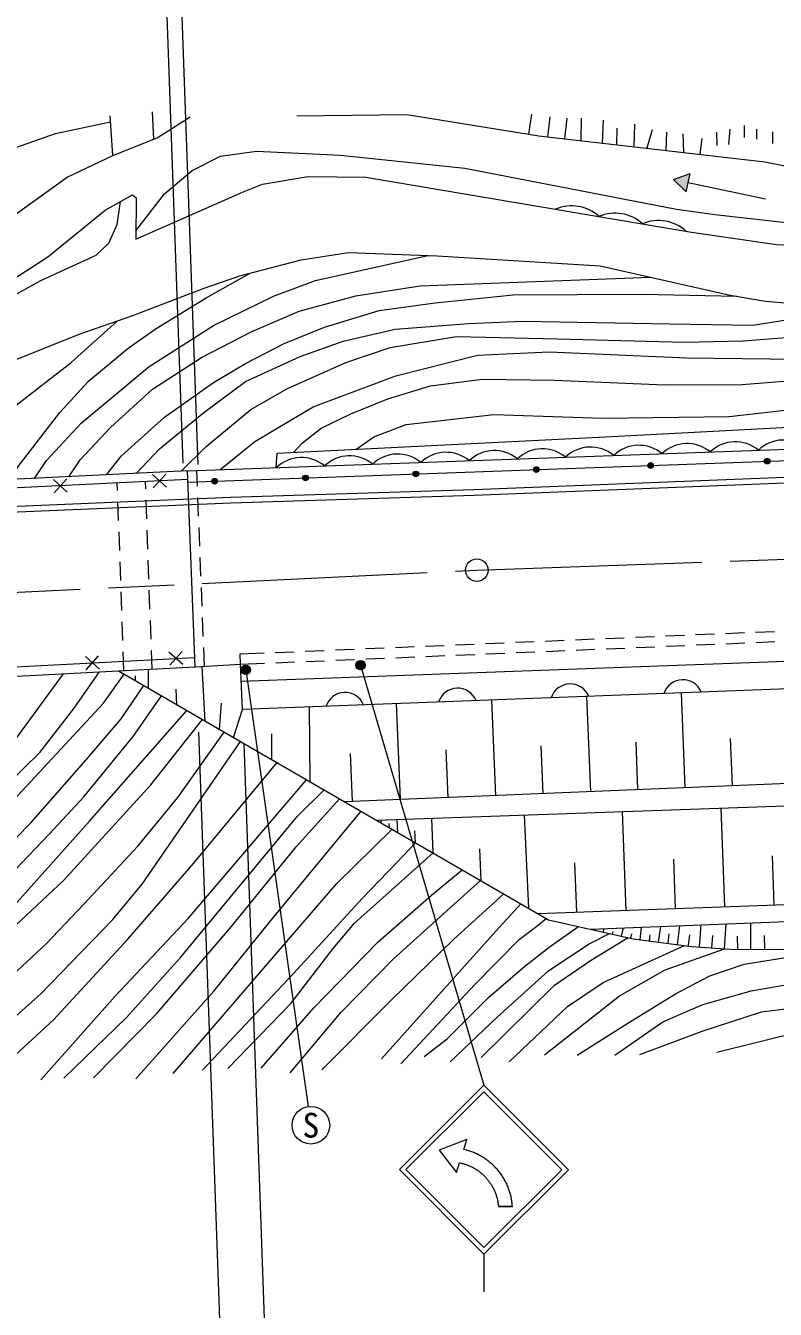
# Model space of a CAD drawing. Units: millimetres at full size, sheet at 1:1000; details may follow other scales. Extents: x 40000 to 680000, y 20000 to 380000.
# Drawn here: x 151626 to 191542, y 246750 to 315081 of the extents above; entities that cross this region are included whole.
import ezdxf
from ezdxf.enums import TextEntityAlignment as Align

# ---------------------------------------------------------------- set-up
doc = ezdxf.new("R2010")
doc.units = ezdxf.units.MM
doc.header["$LTSCALE"] = 1000
doc.linetypes.add('CHAIN', pattern=[18.5, 12, -1.5, 3.5, -1.5])
doc.linetypes.add('DASHED', pattern=[7.5, 6, -1.5])
for name, color, linetype, lineweight in [('M-BGD', 7, 'Continuous', 13), ('M-BMK', 2, 'CHAIN', 13), ('M-BMK-SRVR', 3, 'Continuous', 13), ('M-STR-HTXT', 7, 'Continuous', 13), ('M-STR-STR1', 7, 'Continuous', 13), ('M-STR-STRC', 7, 'Continuous', 13)]:
    doc.layers.add(name, color=color, linetype=linetype, lineweight=lineweight)
doc.styles.add('ＭＳ ゴシック', font='')
doc.styles.get('ＭＳ ゴシック').set_extended_font_data('MS Gothic')

msp = doc.modelspace()

# ---------------------------------------------------------------- hatches: boundary and pattern name
at = {"layer": 'M-BGD'}
for points in [[(187007, 307217), (186121, 306893), (186800, 306238)], [(184757, 291673, -1), (185057, 291673, -0.41421), (184907, 291523, -0.41421)], [(190956, 291898, -1), (191256, 291898, -0.41421), (191106, 291748, -0.41421)], [(166374, 291005, -1), (166674, 291005, -0.41421), (166524, 290855, -0.41421)], [(172250, 291219, -1), (172550, 291219, -0.41421), (172400, 291069, -0.41421)], [(178665, 291452, -1), (178965, 291452, -0.41421), (178815, 291302, -0.41421)], [(161536, 290830, -1), (161836, 290830, -0.41421), (161686, 290680, -0.41421)]]:
    msp.add_hatch(color=256, dxfattribs=at).paths.add_polyline_path(points)
at = {"layer": 'M-STR-HTXT'}
for points in [[(163189, 280592, -1), (163492, 280990, -1)], [(169679, 281154, -0.41421), (169579, 280815, -0.41421), (169240, 280915, -1)]]:
    msp.add_hatch(color=256, dxfattribs=at).paths.add_polyline_path(points)

# ---------------------------------------------------------------- linework, layer by layer
at = {"layer": 'M-BGD'}
for p, q in [((156264, 308164), (156122, 310280)), ((158452, 309043), (158371, 310498)), ((178563, 310363), (178394, 309313)), ((179541, 310233), (179418, 309169)), ((180445, 310164), (180317, 309065)), ((181197, 310151), (181180, 308965)), ((182368, 310055), (182320, 308833)), ((183102, 309617), (183084, 308745)), ((184040, 309829), (184005, 308639)), ((189118, 309576), (189054, 308760)), ((189876, 309762), (189885, 309119)), ((190532, 309576), (190532, 309043)), ((184984, 309535), (184703, 308558)), ((185744, 309412), (185710, 308442)), ((186615, 309323), (186657, 308332)), ((187621, 309076), (187524, 308232)), ((188408, 309418), (188429, 308707)), ((191391, 309424), (191391, 308810)), ((186121, 306893), (187007, 307217)), ((186121, 306893), (186800, 306238)), ((186800, 306238), (187007, 307217)), ((186904, 306727), (191013, 305860)), ((159116, 290509), (158375, 291181)), ((158409, 290474), (159081, 291215)), ((160772, 290568), (160740, 291396)), ((153844, 290250), (153103, 290922)), ((153138, 290215), (153809, 290956)), ((160835, 288969), (160796, 289968)), ((160897, 287370), (160858, 288370)), ((160959, 285772), (160920, 286771)), ((161021, 284173), (160982, 285172)), ((161084, 282574), (161045, 283573)), ((176107, 282189), (177106, 282231)), ((177706, 282256), (178705, 282299)), ((179304, 282324), (180304, 282366)), ((180903, 282392), (181902, 282434)), ((182502, 282459), (183501, 282502)), ((184100, 282527), (185099, 282569)), ((185699, 282595), (186698, 282637)), ((187297, 282663), (188296, 282705)), ((188896, 282730), (189895, 282773)), ((188924, 282181), (189923, 282223)), ((190494, 282798), (191494, 282840)), ((190523, 282249), (191522, 282291)), ((154842, 280798), (155511, 281541)), ((160000, 281069), (159257, 281738)), ((159294, 281032), (159963, 281775)), ((161146, 280975), (161107, 281975)), ((163042, 281635), (164318, 281689)), ((164917, 281715), (165916, 281757)), ((166516, 281782), (167515, 281825)), ((168115, 281850), (169114, 281892)), ((169713, 281918), (170712, 281960)), ((171312, 281985), (172311, 282028)), ((172910, 282053), (173909, 282095)), ((172938, 281504), (173937, 281546)), ((174509, 282121), (175508, 282163)), ((174537, 281572), (175536, 281614)), ((176135, 281639), (177135, 281682)), ((177734, 281707), (178733, 281749)), ((179333, 281775), (180332, 281817)), ((180931, 281842), (181930, 281885)), ((182530, 281910), (183529, 281952)), ((184128, 281978), (185127, 282020)), ((185727, 282046), (186726, 282088)), ((187325, 282113), (188325, 282156)), ((155548, 280835), (154804, 281504)), ((160647, 280947), (163065, 281086)), ((161189, 278063), (161019, 280968)), ((163065, 281086), (164346, 281140)), ((164945, 281165), (165945, 281208)), ((166544, 281233), (167543, 281275)), ((168143, 281301), (169142, 281343)), ((169741, 281368), (170740, 281411)), ((171340, 281436), (172339, 281478)), ((157473, 280214), (157465, 280478)), ((158173, 279809), (158169, 280819)), ((159681, 278936), (159638, 279760)), ((186749, 274526), (186540, 279565)), ((161942, 277627), (162050, 279021)), ((166767, 274834), (166736, 278816)), ((171578, 273898), (171367, 278991)), ((176653, 274108), (176443, 279183)), ((181710, 274318), (181501, 279374)), ((162694, 277191), (163171, 278682)), ((164731, 276013), (164734, 277386)), ((179182, 274213), (179077, 276741)), ((184229, 274422), (184125, 276941)), ((189259, 274630), (189155, 277141)), ((169031, 273792), (168926, 276339)), ((174116, 274003), (174010, 276540)), ((188855, 268176), (188664, 273431)), ((170568, 272633), (170562, 272795)), ((171434, 272132), (171407, 272825)), ((173330, 271034), (173244, 272889)), ((178412, 268092), (178190, 273063)), ((183600, 267985), (183408, 273247)), ((171001, 272383), (170988, 272617)), ((172382, 271583), (172347, 272213)), ((175871, 269563), (175815, 271270)), ((186228, 268080), (186132, 270708)), ((191480, 268271), (191384, 270896)), ((180969, 267889), (180873, 270520)), ((178895, 267813), (206317, 268812)), ((181718, 266981), (203113, 267841)), ((187504, 266040), (187590, 267217)), ((188832, 265943), (188930, 267271)), ((190245, 265909), (190234, 267323)), ((181892, 266942), (181897, 266964)), ((182380, 266833), (182419, 267009)), ((182868, 266724), (182900, 266868)), ((183356, 266615), (183453, 267051)), ((183844, 266506), (183897, 266743)), ((184337, 266430), (184424, 267090)), ((184833, 266365), (184875, 266687)), ((185329, 266300), (185437, 267130)), ((185830, 266235), (185896, 266736)), ((186331, 266169), (186462, 267172)), ((186916, 266093), (186993, 266678)), ((188168, 265991), (188217, 266656)), ((189538, 265903), (189533, 266611)), ((190976, 265914), (190971, 266645))]:
    msp.add_line(p, q, dxfattribs=at)
at = {"layer": 'M-BGD', "linetype": 'DASHED'}
msp.add_line((163065, 281086), (163042, 281635), dxfattribs=at)
at = {"layer": 'M-BGD'}
for points in [[(97142, 301459), (98435, 299805), (99872, 297692), (102001, 294382), (103324, 292708), (104872, 291124), (106342, 290287), (108512, 289655), (110879, 289356), (114618, 289450), (118618, 289902), (125507, 291375), (128730, 293743), (130929, 295390), (133750, 296834), (143487, 300895), (145541, 301517), (148770, 303404), (153841, 307025), (156264, 308164), (158622, 309112), (160381, 310228)], [(166060, 310290), (171927, 310351), (178955, 309222), (190979, 307832), (193374, 307353), (195177, 307472), (200829, 308923), (206937, 310298), (209484, 310502), (214947, 310646), (219060, 310479), (224687, 309718), (237128, 307146), (242448, 305711), (246954, 304816), (248300, 304637), (250597, 304791), (252962, 305334), (255435, 306246), (258420, 307050), (260015, 307266), (263748, 307075), (274587, 305924)], [(116896, 304346), (118143, 303334), (119646, 302433), (121322, 301694), (123251, 301220), (124538, 301047), (126517, 300997), (128642, 301347), (134647, 302673), (139105, 303790), (142500, 304908), (145572, 306239), (148843, 307724), (150801, 308494), (153208, 309336), (156143, 309956)], [(157500, 304163), (159014, 306124), (160495, 307368), (162003, 308139), (163915, 308392), (168394, 308185), (175011, 307490), (186278, 305307), (188323, 305024), (192120, 304605), (195895, 304610), (197388, 304907), (199280, 305912), (200657, 306479), (202732, 306944), (205600, 307217), (206441, 307256), (216800, 307385), (222764, 307176), (224589, 306952), (226253, 306410), (228100, 304979), (228964, 304470), (229649, 304414)], [(150395, 301212), (152812, 302771), (155855, 305259), (157312, 306073), (157505, 305920), (157498, 303720), (163178, 306213), (164244, 306639), (166660, 307057), (169732, 307020), (187080, 304090), (191603, 303425), (198466, 303093), (208757, 303200), (239837, 301364), (261128, 300838), (264699, 300563), (271211, 298871), (276801, 297864), (282597, 296996)], [(128939, 291080), (131007, 291514), (134424, 292521), (138992, 294283), (142016, 295594), (147243, 298396), (151004, 300713), (152425, 301520), (155379, 302866), (156051, 303508), (156506, 304490), (156682, 305721)], [(150417, 297024), (154472, 298651), (157337, 299652), (161084, 301094), (163031, 301772), (166302, 302607), (168813, 303001), (173543, 302834), (182220, 302298), (189141, 300740), (191021, 300412), (195929, 299983), (205742, 299964), (208524, 299924), (212505, 300141), (216899, 299924), (222637, 299374), (227606, 299065), (234643, 298550)], [(152100, 290977), (152740, 291934), (154572, 293927), (158205, 296930), (161633, 299125), (164815, 300680), (167052, 301511), (173033, 302852)], [(150818, 290914), (151218, 291614), (153445, 294492), (154975, 296153), (157085, 297911), (158582, 298961), (161232, 300600), (163579, 301911)], [(153921, 291067), (154533, 291967), (156137, 293698), (158376, 295724), (160979, 297423), (163626, 298781), (166182, 299875), (169214, 300707), (172626, 301225), (184904, 301694)], [(155928, 291166), (156720, 292180), (159025, 294241), (161623, 296079), (163333, 297093), (165392, 298166), (167539, 299025), (170448, 299911), (173421, 300328), (177579, 300754), (184432, 300787), (189495, 300678)], [(157514, 291244), (158746, 292558), (161117, 294494), (163324, 296144), (166245, 297475), (168537, 298293), (171292, 298933), (175198, 299233), (178098, 299350), (185919, 299214), (190336, 299131), (193154, 299589), (194776, 300083)], [(147798, 290764), (148032, 291467), (149563, 293319), (151114, 294884), (154050, 297155), (156523, 299368)], [(159898, 291361), (161232, 292686), (163612, 294649), (165529, 295745), (168681, 297147), (171032, 297944), (174561, 298530), (179940, 298409), (186706, 298226), (189805, 298303), (193982, 298627), (198031, 299189), (200890, 299640), (201917, 299971)], [(161969, 291440), (163835, 292944), (166930, 294792), (171331, 296433), (175691, 297539), (179504, 297714), (186826, 297405), (192736, 297324), (197091, 297677), (206711, 298903), (210802, 299130), (219314, 298977)], [(165889, 292361), (166360, 292881), (167364, 293650), (168933, 294414), (170905, 295208), (173176, 295901), (175943, 296256), (179786, 296217), (185663, 295955), (189774, 295976), (193538, 296288), (198541, 296950), (202530, 297678), (205577, 298216), (208708, 298513), (219380, 298255)], [(169197, 292527), (170162, 293185), (171893, 293847), (176551, 294388), (182347, 294180), (189090, 294284), (194563, 294900), (200009, 295857), (204992, 296781), (209247, 297269), (216977, 297280), (219838, 297120)], [(164968, 291549), (165008, 292317), (182496, 293195), (194953, 293846), (217403, 295073), (222318, 295345), (224493, 296165), (237288, 296588), (258744, 296152), (268295, 295943), (274213, 295865), (300541, 293662), (304893, 293177)], [(160240, 291378), (193209, 292575), (217796, 293449), (243879, 294471), (266108, 294239), (285005, 293779), (304893, 293177), (306076, 293682), (309739, 293482), (310329, 292585), (318450, 292372)], [(160264, 290778), (193231, 291975), (217818, 292850), (243888, 293870), (266098, 293639), (284988, 293179), (305007, 292574), (312560, 292213)], [(138383, 288567), (143347, 288970), (150352, 289460), (162535, 289983), (175491, 290388), (209506, 291742)], [(138402, 288267), (143370, 288671), (150369, 289160), (162546, 289683), (175502, 290088), (209521, 291442)], [(160258, 290919), (147949, 290314), (139312, 289751), (130689, 288793), (122771, 287820), (114893, 286162), (104787, 283689), (101840, 282902), (97007, 280935), (92984, 279138), (87374, 276405), (82617, 273921)], [(294782, 281746), (294781, 282988), (253551, 283333), (239970, 282985), (163106, 280162)], [(294782, 281746), (253566, 281933), (240014, 281586), (163171, 278682), (163065, 281086)], [(88528, 265521), (92943, 267810), (96642, 269522), (100144, 271058), (104317, 272584), (108417, 273934), (112309, 275198), (116366, 276217), (120264, 277171), (124505, 277968), (127923, 278473), (132853, 279146), (137347, 279785), (141118, 280213), (145686, 280586), (150435, 280921), (160627, 281456)], [(87704, 263488), (91795, 262039), (95790, 260321), (100342, 258449), (104132, 256927), (108612, 255293), (111502, 254470), (114452, 253828), (116853, 253534), (119032, 253482), (121272, 253805), (124132, 254699), (126087, 255600), (129484, 257550), (133953, 260610), (139278, 264608), (143335, 267979), (147252, 271386), (152381, 276387), (154211, 278742), (155557, 280679)], [(88090, 264712), (90865, 263836), (96319, 261876), (101983, 258934), (106253, 257008), (109731, 255992), (114022, 254997), (117859, 254503), (120487, 254731), (123886, 255789), (126723, 257166), (130905, 259731), (141342, 268110), (146509, 272152), (151114, 277135), (153634, 280578)], [(127560, 255195), (136229, 261563), (142766, 266582), (148008, 270842), (150287, 273114), (155767, 279022), (156865, 280566)], [(156577, 280733), (179463, 267484), (183972, 266477), (187086, 266071), (189382, 265902), (191999, 265922), (195020, 266046), (198214, 266557), (201728, 267451), (205572, 268534), (211065, 270579), (213728, 271765), (215186, 272306), (217078, 272354), (218686, 271918), (221493, 270437), (224531, 269257), (227628, 268322), (229735, 267981)], [(131423, 255928), (133258, 257015), (136327, 259223), (139405, 261500), (144429, 265515), (146513, 267401), (149417, 270133), (151913, 272671), (154840, 276006), (156719, 278185), (157910, 279961)], [(134703, 256603), (137109, 258612), (139969, 260721), (148505, 267716), (150639, 269694), (152901, 272057), (154731, 274030), (157342, 277238), (158857, 279413)], [(138622, 257691), (140562, 259180), (143107, 261538), (150107, 267255), (155022, 272744), (160215, 278626)], [(141546, 258268), (144006, 260641), (149151, 265163), (151106, 267197), (153640, 269572), (158293, 274669), (161043, 278147)], [(144106, 258544), (146539, 260476), (152723, 266202), (154725, 268325), (157599, 271410), (159726, 273990), (162202, 277476)], [(147013, 258743), (152437, 263542), (156266, 267507), (157828, 269383), (163057, 276982)], [(149406, 258967), (150858, 260085), (153110, 262164), (157066, 266451), (160565, 270482), (165010, 275851)], [(168598, 273774), (211153, 275538), (242063, 275649), (264849, 275807)], [(152438, 258973), (156384, 263412), (160275, 267550), (166587, 274938)], [(153653, 259062), (156988, 262283), (159864, 265479), (166106, 273008), (167512, 274403)], [(170304, 272786), (215366, 274370), (243493, 274584), (261136, 274493)], [(155230, 259072), (158614, 262489), (162593, 267136), (166030, 271372), (168327, 273931)], [(157486, 259027), (161642, 263694), (164621, 267383), (169481, 273263)], [(159478, 259302), (164944, 265661), (168187, 269411), (171139, 272303)], [(161042, 259477), (165884, 264634), (169543, 268626), (171367, 270517), (172391, 271578)], [(162392, 259571), (165770, 263040), (168006, 265951), (169143, 267308), (173316, 271043)], [(164167, 259594), (166966, 262793), (170399, 266311), (173230, 268798), (174861, 270148)], [(165709, 259344), (168433, 262564), (171218, 265406), (175845, 269578)], [(167389, 259507), (171128, 263235), (174421, 266459), (177084, 268862)], [(170580, 260087), (176663, 266879), (177985, 268340)], [(171608, 259819), (175540, 264047), (177909, 266443), (178841, 267138), (179331, 267561)], [(172850, 260216), (174062, 261146), (176284, 263359), (178195, 265016), (179578, 266076), (181067, 267126)], [(174231, 259916), (176733, 262303), (179480, 264778), (181635, 266208), (182716, 266758)], [(175873, 260154), (179792, 264001), (181697, 265317), (183702, 266538)], [(180989, 260284), (183821, 262079), (186228, 263547), (188055, 264509), (189874, 265121), (192211, 265489), (195185, 265618), (198386, 265421), (203195, 264658), (209123, 263956), (213090, 263448), (216479, 263448), (219567, 263855), (223247, 264828), (226079, 265833), (228658, 266598), (231656, 267113)], [(177377, 259917), (180472, 262866), (182373, 264150), (186713, 266120)], [(179255, 260298), (183240, 263430), (185679, 264819), (188836, 265942)], [(182988, 260279), (185549, 262054), (187689, 262979), (190250, 263696), (193211, 264224), (196049, 264380), (201666, 264036), (209458, 262438), (212330, 261950), (215249, 262042), (218121, 262404), (222921, 263600), (226882, 264821), (229831, 265670)], [(184325, 260316), (187643, 261563), (190801, 262578), (193640, 262940), (197313, 262825), (202546, 262446), (209957, 261456)], [(188426, 260432), (192932, 261553), (197363, 262034), (199823, 261984), (204510, 261275)]]:
    msp.add_lwpolyline(points, dxfattribs=at)
for centre in [(184907, 291673), (191106, 291898), (166524, 291005), (172400, 291219), (178815, 291452), (161686, 290830)]:
    msp.add_circle(centre, 150, dxfattribs=at)
for centre, radius, start, end in [((180699, 303339), 2152, 47.36938, 113.4609), ((183013, 302948), 2152, 47.36938, 113.4609), ((185327, 302557), 2152, 47.36938, 113.4609), ((176573, 290548), 1916, 49.97126, 134.18795), ((179140, 290642), 1916, 49.97126, 134.18795), ((181707, 290735), 1916, 49.97126, 134.18795), ((184275, 290828), 1916, 49.97126, 134.18795), ((186842, 290921), 1916, 49.97126, 134.18795), ((189410, 291015), 1916, 49.97126, 134.18795), ((191977, 291108), 1916, 49.97126, 134.18795), ((166303, 290176), 1916, 49.97126, 134.18795), ((168870, 290269), 1916, 49.97126, 134.18795), ((171438, 290362), 1916, 49.97126, 134.18795), ((174005, 290455), 1916, 49.97126, 134.18795), ((186617, 279203), 1064, 22.18067, 162.14875), ((168630, 278523), 1064, 22.18067, 162.14875), ((174626, 278750), 1064, 22.18067, 162.14875), ((180621, 278977), 1064, 22.18067, 162.14875)]:
    msp.add_arc(centre, radius, start, end, dxfattribs=at)
at = {"layer": 'M-BMK'}
for p, q in [((175644, 286091), (209978, 287317)), ((142545, 284514), (175644, 286091))]:
    msp.add_line(p, q, dxfattribs=at)
at = {"layer": 'M-BMK-SRVR'}
msp.add_circle((175644, 286091), 600, dxfattribs=at)
at = {"layer": 'M-STR-HTXT'}
for p, q in [((160003, 291789), (158762, 326514)), ((160803, 291719), (159559, 326542)), ((169459, 281034), (176023, 258684)), ((163340, 280791), (166670, 257539)), ((160832, 277464), (162185, 239581)), ((163237, 276877), (164745, 234669))]:
    msp.add_line(p, q, dxfattribs=at)
for centre in [(163340, 280791), (169459, 281034)]:
    msp.add_circle(centre, 250, dxfattribs=at)
msp.add_arc((168401, 91045), 234666, 92.34534, 115.37891, dxfattribs=at)
at = {"layer": 'M-STR-STR1', "color": 1}
msp.add_line((160647, 280947), (160240, 291378), dxfattribs=at)
at = {"layer": 'M-STR-STR1'}
for p, q in [((156518, 290341), (156504, 290735)), ((158016, 290420), (158002, 290808)), ((156575, 288742), (156539, 289742)), ((158073, 288821), (158037, 289821)), ((156631, 287143), (156596, 288143)), ((158129, 287222), (158094, 288222)), ((156688, 285544), (156653, 286544)), ((158186, 285623), (158151, 286623)), ((156745, 283945), (156709, 284945)), ((158243, 284024), (158207, 285024)), ((156801, 282346), (156766, 283346)), ((158300, 282425), (158264, 283425)), ((156858, 280747), (156823, 281747)), ((158356, 280826), (158321, 281826))]:
    msp.add_line(p, q, dxfattribs=at)
at = {"layer": 'M-STR-STR1', "color": 1}
for points in [[(160240, 291378), (147923, 290772), (139272, 290208), (130636, 289248), (122696, 288273), (114791, 286609), (104673, 284133), (101694, 283338), (96827, 281357), (92791, 279553), (87167, 276815), (83358, 274825)], [(88776, 265075), (93168, 267352), (96852, 269057), (100334, 270584), (104485, 272102), (108576, 273449), (112450, 274708), (116489, 275722), (120372, 276672), (124589, 277465), (127994, 277968), (132923, 278641), (137412, 279279), (141168, 279706), (145724, 280077), (150467, 280412), (160647, 280947)]]:
    msp.add_lwpolyline(points, dxfattribs=at)
at = {"layer": 'M-STR-STRC'}
for p, q in [((171523, 254184), (176023, 258684)), ((171876, 254184), (176023, 258330)), ((180523, 254183), (176023, 258684)), ((180169, 254183), (176023, 258330)), ((174950, 255262), (175116, 255781)), ((174558, 254033), (174723, 254552)), ((171523, 254184), (176023, 249683)), ((171876, 254184), (176023, 250036)), ((176023, 250036), (180169, 254183)), ((176023, 249683), (180523, 254183)), ((177543, 252230), (176799, 252229)), ((176023, 249683), (176023, 247684))]:
    msp.add_line(p, q, dxfattribs=at)
for points in [[(175116, 255781), (173646, 255217), (174558, 254033), (174723, 254552)], [(174723, 254552), (174723, 254552), (174728, 254551), (174772, 254542), (174816, 254532), (174860, 254521), (174903, 254510), (174947, 254497), (174990, 254484), (175033, 254471), (175076, 254456), (175118, 254441), (175160, 254425), (175202, 254408), (175244, 254391), (175285, 254372), (175326, 254354), (175367, 254334), (175407, 254314), (175447, 254293), (175486, 254271), (175526, 254248), (175564, 254225), (175603, 254202), (175641, 254177), (175678, 254152), (175715, 254126), (175752, 254100), (175788, 254073), (175824, 254045), (175859, 254017), (175894, 253988), (175928, 253959), (175961, 253929), (175995, 253898), (176027, 253867), (176059, 253835), (176091, 253803), (176122, 253770), (176152, 253737), (176182, 253703), (176211, 253668), (176239, 253633), (176267, 253598), (176295, 253562), (176321, 253525), (176347, 253489), (176373, 253451), (176397, 253414), (176422, 253375), (176445, 253337), (176468, 253298), (176490, 253258), (176511, 253219), (176532, 253179), (176552, 253138), (176571, 253097), (176589, 253056), (176607, 253015), (176624, 252973), (176641, 252931), (176656, 252888), (176671, 252846), (176685, 252803), (176699, 252760), (176711, 252717), (176723, 252673), (176734, 252629), (176745, 252585), (176754, 252541), (176763, 252497), (176771, 252453), (176778, 252408), (176785, 252363), (176790, 252319), (176795, 252274), (176799, 252229), (176799, 252229), (177543, 252230), (177543, 252230), (177538, 252288), (177533, 252346), (177527, 252404), (177520, 252461), (177511, 252519), (177502, 252576), (177492, 252633), (177480, 252690), (177468, 252747), (177455, 252803), (177441, 252860), (177425, 252916), (177409, 252971), (177392, 253027), (177374, 253082), (177355, 253137), (177335, 253191), (177314, 253245), (177292, 253299), (177269, 253353), (177245, 253406), (177220, 253458), (177195, 253510), (177168, 253562), (177141, 253613), (177112, 253664), (177083, 253714), (177053, 253764), (177022, 253813), (176990, 253861), (176958, 253909), (176924, 253957), (176890, 254004), (176855, 254050), (176819, 254095), (176782, 254140), (176745, 254185), (176707, 254229), (176668, 254272), (176628, 254314), (176587, 254355), (176546, 254396), (176504, 254437), (176462, 254476), (176418, 254515), (176374, 254553), (176330, 254590), (176285, 254626), (176239, 254662), (176192, 254697), (176145, 254731), (176097, 254764), (176049, 254796), (176000, 254827), (175951, 254858), (175901, 254888), (175851, 254917), (175800, 254945), (175748, 254972), (175697, 254998), (175644, 255023), (175592, 255047), (175538, 255071), (175485, 255093), (175431, 255115), (175377, 255136), (175322, 255155), (175267, 255174), (175212, 255192), (175156, 255208), (175100, 255224), (175044, 255239), (174988, 255253), (174950, 255262)]]:
    msp.add_lwpolyline(points, dxfattribs=at)
msp.add_circle((166812, 256549), 1000, dxfattribs=at)

# ---------------------------------------------------------------- texts
at = {"layer": 'M-STR-STRC', "style": 'ＭＳ ゴシック'}
msp.add_text('S', height=1320, dxfattribs=at).set_placement((166812, 256549), align=Align.MIDDLE_CENTER)

doc.saveas('drawing.dxf')
